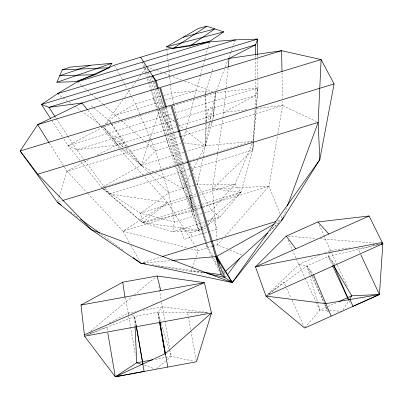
<?xml version="1.0" encoding="UTF-8"?>
<svg xmlns="http://www.w3.org/2000/svg" width="403" height="403" viewBox="0 0 403 403"><rect width="100%" height="100%" fill="white"/><g stroke="black" fill="none" stroke-linecap="round" stroke-linejoin="round"><path stroke-width="0.3" stroke-dasharray="2.02 1.51" d="M205.611 95.506L205.243 145.815L202.78 157.996M205.616 94.876L205.636 91.733L211.464 73.175M253.069 143.12L252.857 149.951L240.999 192.317L219.882 217.141L208.225 224.37M206.396 122.386L205.243 145.815L199.213 157.477M206.427 121.766L205.762 95.491M255.044 109.117L252.857 149.951L212.441 188.871L198.719 193.082M255.079 108.488L255.784 95.294L255.744 79.069M253.527 141.791L252.857 149.951L191.48 168.731M253.578 141.166L256.258 108.538M256.464 106.029L257.96 87.834L257.89 78.459M213.595 115.369L215.615 92.755L216.28 90.992M189.561 160.691L253.124 141.257L256.046 108.956M256.106 108.331L257.96 87.834L215.615 92.755L172.691 105.798M213.252 117.752L215.615 92.755L209.827 122.371M222.889 118.014L226.093 88.227M226.154 87.602L228.103 67.754M217.575 154.062L212.441 188.871L216.854 238.621M217.665 153.442L222.799 118.633M280.06 213.681L269.002 186.267L277.4 136.295M277.813 133.826L282.584 105.45L282.508 101.042M209.706 122.986L205.243 145.815L186.292 151.604M206.88 221.141L219.882 217.141L211.64 210.598L197.48 184.181L202.654 158.606M183.118 140.289L186.126 128.814M186.282 128.209L194.191 98.005M194.352 97.4L200.407 75.064M200.573 74.459L202.9 66.011M203.067 65.407L204.558 59.976M204.724 59.372L207.883 47.907M208.049 47.302L209.54 41.872M212.522 120.623L205.243 145.815L183.718 142.874M178.786 126.099L223.715 112.417L255.784 95.294L257.96 87.834L175.295 112.971M57.674 200.976L58.798 197.394M58.984 196.8L67.029 171.164L89.642 159.195M212.215 70.782L212.779 68.984M149.322 140.859L141.231 165.361L101.667 187.556L68.122 145.564L62.994 137.665M149.518 140.264L159.578 109.782L174.796 121.792M192.191 268.514L191.193 271.471L156.757 265.814M192.387 267.919L195.183 259.643M195.984 257.275L198.175 250.772L195.143 246.016M323.886 235.609L330.405 250.399L328.269 256.479L332.228 264.952M283.495 216.572L286.961 207.157M216.502 90.403L224.436 69.245M225.317 66.893L228.622 58.077M228.844 57.488L230.828 52.199M231.05 51.609L232.591 47.499M233.473 45.146L235.458 39.857M204.457 212.809L211.64 210.598L235.07 184.236L252.646 142.405M190.312 174.695L183.133 188.579L193.087 216.305L200.493 234.309M192.322 170.807L197.777 160.253M208.401 225.106L212.759 217.65L217.056 229.206L183.919 239.412L180.055 227.715L190.518 232.798L192.206 236.863M343.064 309.66L348.751 300.608M105.183 124.32L122.819 99.843M124.653 97.294L130.532 89.139M132.37 86.59L135.675 82M137.514 79.451L140.818 74.862M142.289 72.822L145.594 68.233M225.166 276.695L225.715 277.138L226.829 275.642M305.081 327.548L319.911 310.093L327.307 306.779M161.679 302.492L162.429 306.804L157.754 312.275L134.612 316.491L88.62 334.581M222.814 238.702L217.403 244.843L214.527 245.729M224.894 236.339L269.002 186.267L212.441 188.871L240.999 192.317L207.767 222.134M181.31 143.065L155.457 150.954L141.231 165.361L121.187 148.455M267.763 294.341L298.825 264.539L319.493 255.28M106.457 123.892L115.52 115.218L135.504 104.039L161.23 96.231M223.458 273.239L224.829 271.99M222.547 274.07L224.829 272M205.041 224.577L198.684 230.284L172.56 231.7L142.571 222.547L102.14 187.964M156.429 368.866L165.557 361.209M167.477 359.597L171.32 356.373L193.994 361.249M90.831 330.969L131.937 296.865M134.355 294.86L155.634 277.209M268.937 293.747L283.818 282.145L285.621 286.11M268.997 293.842L306.955 266.025L328.269 256.479L378.603 244.697M206.104 225.685L198.684 230.284L142.571 222.547L140.471 213.263L168.771 192.977L193.893 185.279M87.945 193.596L122.95 231.136L167.482 202.664L189.586 195.883L205.364 242.017M275.289 223.504L280.765 220.436M84.524 160.298L76.746 149.78L68.122 145.564L103.344 126.869L170.308 106.523M86.756 335.014L91.723 332.374M109.379 323.005L128.144 313.045L136.103 311.595M97.365 155.11L116.119 145.186L169.613 128.895L159.578 109.782M324.662 252.968L330.405 250.399L349.759 247.926M327.876 306.522L336.404 302.698M88.534 334.495L106.77 326.773L107.505 331.095M200.518 208.366L193.576 211.117L142.571 222.547L103.103 188.74M202.83 207.449L240.999 192.317L235.07 184.236L197.48 184.181L196.286 184.544M199.651 205.016L142.571 222.547L167.482 202.664L144.098 176.494M202.044 204.281L240.999 192.317M129.292 242.546L122.95 231.136L195.727 208.779M196.548 208.527L200.739 207.238M203.132 206.502L269.002 186.267M202.064 213.545L174.509 222.013L140.471 213.263L103.762 188.947M204.512 221.867L172.56 231.7L174.509 222.013L168.771 192.977L155.457 150.954L150.531 139.367M190.518 232.798L206.85 227.771M143.156 262.454L161.084 256.923M277.612 220.995L280.609 220.068M212.225 246.44L208.2 247.679L190.367 195.646L181.249 171.859L178.62 166.499M183.924 152.324L141.231 165.361L124.935 148.803M101.667 187.556L177.572 164.353M178.171 164.172L186.564 161.608M58.5 201.797L62.107 200.694M105.254 188.352L109.329 193.863L189.072 169.467M195.737 193.999L190.367 195.646L191.858 207.409L189.586 195.883L180.136 164.182M140.471 213.263L196.805 195.979M199.198 195.243L235.07 184.236M163.618 95.506L171.391 93.148L196.09 90.756L210.003 92.181M103.259 104.503L115.52 115.218L162.459 100.967M165.462 100.055L196.09 90.756M68.122 145.564L172.298 113.883M67.825 136.154L76.746 149.78L174.298 120.094M176.695 119.364L255.784 95.294M176.388 126.829L170.398 128.653L166.51 122.462M64.359 166.938L67.029 171.164L174.746 138.325M175.577 138.073L179.184 136.975M181.587 136.239L282.584 105.45L317.04 121.872M380.437 244.203L358.111 248.868L359.975 252.857M155.266 359.335L165.144 357.511M165.764 357.401L171.32 356.373L170.323 350.796M142.838 310.37L162.429 306.804L208.986 312.673M372.861 244.979L380.351 244.022M223.715 112.417L246.641 109.702M256.56 108.528L282.584 105.45M76.746 149.78L116.119 145.186L119.041 148.455M253.124 141.257L205.243 145.815L185.602 130.32M143.267 262.968L172.021 260.449M205.847 312.914L157.754 312.275L159.507 322.138M207.157 312.819L187.44 312.048L196.337 361.159M316.224 302.124L319.911 310.093L329.14 310.577M329.755 310.612L342.061 311.257M288.13 236.254L316.36 238.475M320.123 238.767L374.07 243.009M202.432 272.705L191.193 271.471L198.115 271.451L202.351 272.403M151.866 264.786L154.334 265.144M154.948 265.234L202.477 272.08M109.329 193.863L167.482 202.664L194.805 245.487M296.311 258.852L298.825 264.539L306.955 266.025L313.111 274.287M122.95 231.136L187.259 247.921M190.896 248.873L198.175 250.772L207.384 247.931L211.691 256.318M144.304 365.32L154.203 368.674M146.697 66.702L154.289 69.573M156.626 70.454L161.885 72.444M164.802 73.547L170.061 75.532M172.983 76.635L182.327 80.167M184.66 81.053L212.698 91.647M227.69 249.074L217.403 244.843L216.91 239.246M229.972 250.011L243.115 255.421M125.449 297.621L128.144 313.045L129.761 313.907M131.917 315.055L134.612 316.491L136.224 325.755M153.205 171.995L141.231 165.361L126.819 147.236M155.382 173.199L183.133 188.579L193.576 211.117L198.684 230.284L179.451 165.834M57.458 93.692L62.556 97.38M63.064 97.748L67.145 100.695M69.185 102.171L71.225 103.647M71.734 104.014L74.283 105.858M74.792 106.226L80.912 110.649M81.421 111.016L101.304 125.393M101.818 125.766L103.344 126.869L123.172 147.014M70.449 211.782L78.041 217.328M101.309 234.339L123.061 250.243M178.237 124.507L183.637 128.769M91.189 105.843L109.571 120.915L111.389 123.469M77.316 81.839L81.562 85.547M82.036 85.96L86.751 90.081M87.219 90.494L90.992 93.788M91.466 94.201L95.713 97.914M96.181 98.322L102.785 104.095M115.52 115.218L120.628 119.792M121.091 120.205L144.314 140.979M144.778 141.398L155.457 150.954M168.771 192.977L141.231 165.361L128.497 147.483M67.029 171.164L87.522 193.138M120.714 150.324L143.68 176.025M334.989 264.484L328.269 256.479L333.417 265.098M87.869 110.271L100.423 125.786M100.815 126.27L116.119 145.186M119.006 146.46L103.344 126.869L117.389 144.667M126.431 146.747L124.482 144.299L111.56 124.033M84.892 160.802L104.886 187.853M111.752 123.978L128.134 146.969M55.463 117.288L56.148 118.336M56.496 118.86L67.477 135.63M51.72 120.29L62.651 137.141M109.571 120.915L111.228 123.509M49.337 143.171L64.027 166.414M130.799 245.261L140.466 262.645M150.853 90.196L153.457 98.589L159.004 108.734M114.381 65.165L116.467 68.994M116.764 69.543L119.142 73.925M119.439 74.469L121.822 78.852M122.119 79.401L126.874 88.161M128.068 90.348L131.04 95.823M131.338 96.372L135.504 104.039L139.69 113.883M217.746 266.111L208.2 247.679L207.127 244.067M221.509 273.37L222.088 274.483M211.978 256.877L219.731 271.975M178.358 165.965L168.978 146.828L165.144 134.919M330.405 250.399L337.079 264.59M337.346 265.159L347.759 287.299M348.862 300.542L349.653 302.24L348.907 300.507M298.825 264.539L304.89 277.637M305.152 278.206L315.957 301.55M311.67 276.211L306.955 266.025L317.428 301.64M311.932 276.78L324.506 303.948M324.768 304.512L328.173 311.872L324.924 304.376M286.649 288.377L291.031 298.003M292.059 300.27L304.421 327.453M288.009 240.087L292.034 249.185M292.286 249.754L296.059 258.283M319.126 224.798L323.639 235.04M310.174 270.342L312.421 275.531M312.673 276.11L324.672 303.797M221.328 267.013L225.715 277.138M331.78 260.66L333.518 264.706M139.937 114.462L150.284 138.788M280.997 216.013L282.412 219.514M189.878 163.15L197.48 184.181M181.249 171.859L189.586 195.883L193.576 211.117L190.367 195.646L171.648 132.839M205.565 242.606L207.384 247.931L182.635 164.822M175.557 166.232L168.978 146.828L165.381 134.814M175.753 166.822L183.133 188.579L176.675 166.978M153.457 98.589L156.717 108.714M156.908 109.309L164.953 134.32M142.113 62.032L143.599 66.827M143.785 67.427L145.271 72.218M145.458 72.817L146.576 76.414M147.317 78.812L150.667 89.597M160.505 321.216L157.754 312.275L159.835 321.236M161.235 323.599L169.119 349.225M169.305 349.819L171.32 356.373M151.503 77.069L152.933 81.864M153.115 82.464L160.449 107.027M161.165 109.425L168.661 134.516M168.837 135.116L193.087 216.305M147.412 69.094L148.128 71.487M148.309 72.087L150.989 81.063M151.17 81.663L166.782 133.887M166.963 134.491L175.96 164.58M144.41 64.732L146.556 71.9M146.737 72.5L149.417 81.461M149.594 82.061L157.472 108.382M157.654 108.981L165.2 134.214M166.424 107.324L206.946 243.462M165.588 107.581L172.771 131.695M173.486 134.108L182.453 164.217M158.394 88.368L164.127 107.611M164.308 108.211L171.466 132.244M157.775 89.209L163.336 107.848M163.512 108.452L179.955 163.583M154.404 81.905L156.188 87.869M156.364 88.464L169.567 132.703M170.283 135.111L179.275 165.235M220.869 270.383L221.912 273.899M317.604 302.245L319.911 310.093M173.718 103.546L171.391 93.148L169.628 76.243M173.854 104.16L178.514 124.965M162.429 306.804L169.875 348.318M135.448 321.539L136.199 325.851M158.903 286.478L161.255 300.028M158.908 317.257L159.648 321.564M128.144 313.045L135.463 355.391M136.209 326.148L134.612 316.491L135.04 325.871M166.822 49.322L167.275 53.705M167.341 54.329L167.865 59.337M167.93 59.966L168.454 64.974M168.519 65.598L168.973 69.981M169.038 70.606L169.562 75.618M205.636 91.733L205.742 94.866M282.004 72.731L282.463 98.528M257.719 54.707L257.739 57.206M257.744 57.831L257.885 77.829M255.688 55.352L255.693 57.846M255.698 58.47L255.744 78.444M206.689 121.389A9.153 3.345 -81.5 0 1 210.996 107.163A9.153 3.345 -81.5 0 1 212.693 120.023M211.958 122.033A9.153 3.345 -81.5 0 1 207.223 123.605M126.522 148.198A9.178 2.876 48.2 0 1 122.376 149.332M120.709 148.052A9.178 2.876 48.2 0 1 114.397 136.552A9.178 2.876 48.2 0 1 125.6 146.093M278.71 222.894L270.393 230.496L278.715 222.884M210.527 118.673A3.179 1.159 -81.5 0 0 210.396 113.636A3.179 1.159 -81.5 0 0 208.603 117.963A3.179 1.159 -81.5 0 0 210.527 118.673M118.85 142.924A3.184 0.997 48.2 0 0 122.744 146.339A3.184 0.997 48.2 0 0 120.683 142.41A3.184 0.997 48.2 0 0 118.85 142.924"/><path stroke-width="0.6" d="M228.163 67.135L229.02 58.45L255.663 44.738L257.608 39.081L235.458 39.857L209.54 41.872L166.822 49.322L114.381 65.165L77.316 81.839L57.458 93.692L41.469 104.493L50.692 118.709M140.622 57.236L152.626 75.94L156.062 80.555L229.02 58.45L281.611 50.707L321.115 59.553L334.082 83.915L319.796 159.638L282.412 219.514L232.335 282.473L229.972 280.569M281.485 220.355L282.412 219.514L283.279 217.162M287.394 205.978L318.169 122.411L321.115 59.553L171.794 104.921L217.917 260.424M56.858 82.283L62.223 69.845L70.288 67.094L111.918 63.296L108.986 67.754L95.184 74.661L75.668 81.613L56.858 82.283L111.918 63.296M349.089 300.074L351.764 295.812L379.419 294.502L382.85 243.699L369.098 215.988L317.876 221.952L286.251 236.108L255.477 266.857L265.965 296.069L304.678 328.022L379.419 294.502L360.776 254.57M227.569 274.645L239.437 258.676M225.282 271.572L267.622 232.989M189.899 46.038L210.401 40.889L223.69 31.882L206.825 26.205L198.488 28.406L166.474 46.819L173.23 48.345L189.899 46.038L214.87 28.915L183.098 37.257M173.23 48.345L206.825 26.205M219.867 263.638L216.698 256.323L274.196 224.113M281.314 220.129L282.412 219.514M81.013 305.026L122.754 282.201L157.084 276.005L204.386 282.669L211.469 312.99L196.447 361.773L115.283 376.795L84.544 336.183L81.013 305.026L204.386 282.669L84.328 334.787M338.681 301.681L351.764 295.812L333.739 265.637M369.098 215.988L255.477 266.857L382.281 242.425M90.327 65.266L59.664 75.774L95.184 74.661M200.739 207.238L201.933 206.87M162.278 256.555L211.278 241.447M212.205 241.16L275.808 221.549M212.804 246.258L213.953 245.906M62.712 200.513L187.778 162.273M188.72 161.986L318.169 122.411L319.796 159.638L232.335 282.473L216.698 256.323M77.316 81.839L209.54 41.872M157.598 88.61L155.266 80.791L81.98 102.997L37.65 124.678L20.15 150.994L37.761 174.202L334.082 83.915M179.783 136.788L180.987 136.421M57.458 93.692L235.458 39.857M166.474 46.819L223.69 31.882M381.031 244.127L382.85 243.699L381.596 243.603M381.641 243.951L382.85 243.699L265.965 296.069L325.841 303.64L379.419 294.502L352.932 306.381L350.021 299.515M152.792 359.793L136.738 362.755L115.283 376.795L107.818 332.949M84.544 336.183L211.469 312.99L165.431 353.577L115.283 376.795L144.133 371.435L142.838 364.04M172.021 260.449L215.776 256.605L232.173 282.523L140.768 263.189L91.39 229.73L57.297 202.165L20.15 150.994L170.842 105.208L221.166 274.77L224.733 277.44L215.776 256.605M62.223 69.845L108.986 67.754M145.7 263.9L140.768 263.189L133.176 257.643M203.102 272.166L221.166 274.77M206.583 273.355L224.733 277.44M141.977 364.534L136.738 362.755L135.07 326.495M224.113 277.022L232.173 282.523L91.39 229.73L37.761 174.202M57.297 202.165L61.347 205.127M80.57 219.177L99.793 233.231M317.876 221.952L328.838 234.012M87.476 109.782L81.98 102.997L48.939 107.334L41.469 104.493L257.608 39.081L257.719 54.707M286.251 236.108L295.792 248.807M55.12 116.764L48.939 107.334L255.663 44.738L255.688 54.727M49 142.642L37.65 124.678L159.664 87.683L165.406 106.976M155.266 80.791L152.626 75.94L153.16 77.729M332.49 265.517L348.6 299.978M333.765 265.28L348.66 299.928M313.479 274.781L331.19 316.133M166.243 106.724L160.5 87.431L281.611 50.707L281.984 71.472M156.062 80.555L158.394 88.368M157.084 276.005L160.817 290.563M159.507 322.138L165.215 354.192M136.33 326.375L142.884 364.045L136.31 326.465M159.759 322.183L165.265 354.202M160.097 322.375L167.744 367.088M122.754 282.201L124.935 297.066"/></g></svg>
